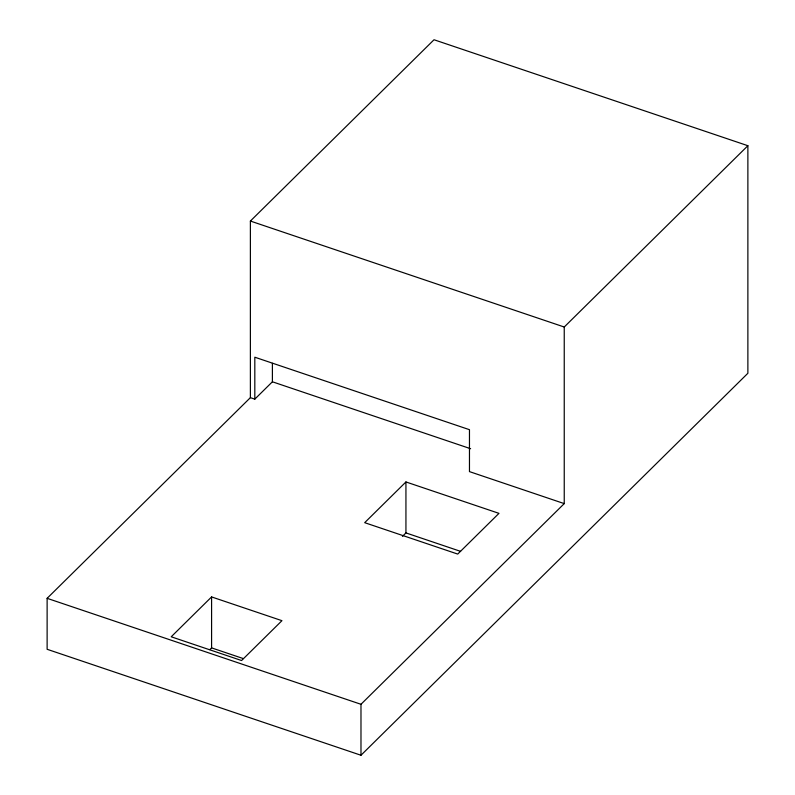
<?xml version="1.0" encoding="UTF-8"?>
<svg xmlns="http://www.w3.org/2000/svg" width="795" height="795" viewBox="0 0 795 795"><rect width="100%" height="100%" fill="white"/><g stroke="black" fill="none" stroke-linecap="round" stroke-linejoin="round"><path stroke-width="1.19" d="M250.385 221.05L434.02 39.75L747.876 145.714L747.876 373.272L360.98 755.25L47.124 649.286L47.124 598.327L250.385 397.649L250.385 221.05L564.241 327.013L747.876 145.714M250.385 397.649L254.817 399.14L272.397 381.789L272.397 363.295M211.589 596.926L171.213 636.785L241.571 660.536L281.947 620.676L211.589 596.926L211.589 647.885L209.83 649.614M405.937 481.949L364.686 522.673L457.721 554.075L498.972 513.351L405.937 481.949L405.937 532.908L402.429 536.367M360.98 755.25L360.98 704.291L564.241 503.613L564.241 327.013M272.397 381.789L470.62 448.718M564.241 503.613L469.467 471.614L469.467 429.688L254.817 357.213L254.817 399.14M405.937 532.908L460.593 551.362M211.589 647.885L243.25 658.568M47.124 598.327L360.98 704.291"/></g></svg>
